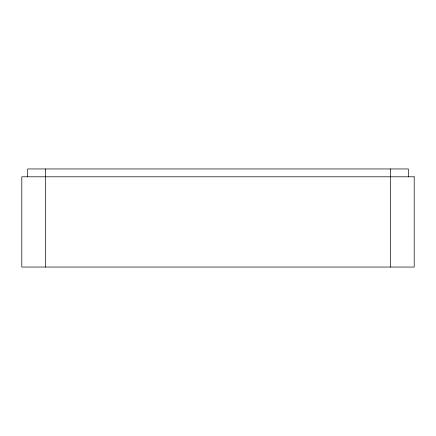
<?xml version="1.0" encoding="UTF-8"?>
<svg xmlns="http://www.w3.org/2000/svg" width="436" height="436" viewBox="0 0 436 436"><rect width="100%" height="100%" fill="white"/><g stroke="black" fill="none" stroke-linecap="round" stroke-linejoin="round"><path stroke-width="0.65" d="M408.314 176.798L408.314 168.95L27.686 168.95L27.686 176.798M390.656 168.95L390.656 267.05M45.344 168.95L45.344 267.05M414.2 176.798L21.8 176.798L21.8 267.05L414.2 267.05L414.2 176.798"/></g></svg>
